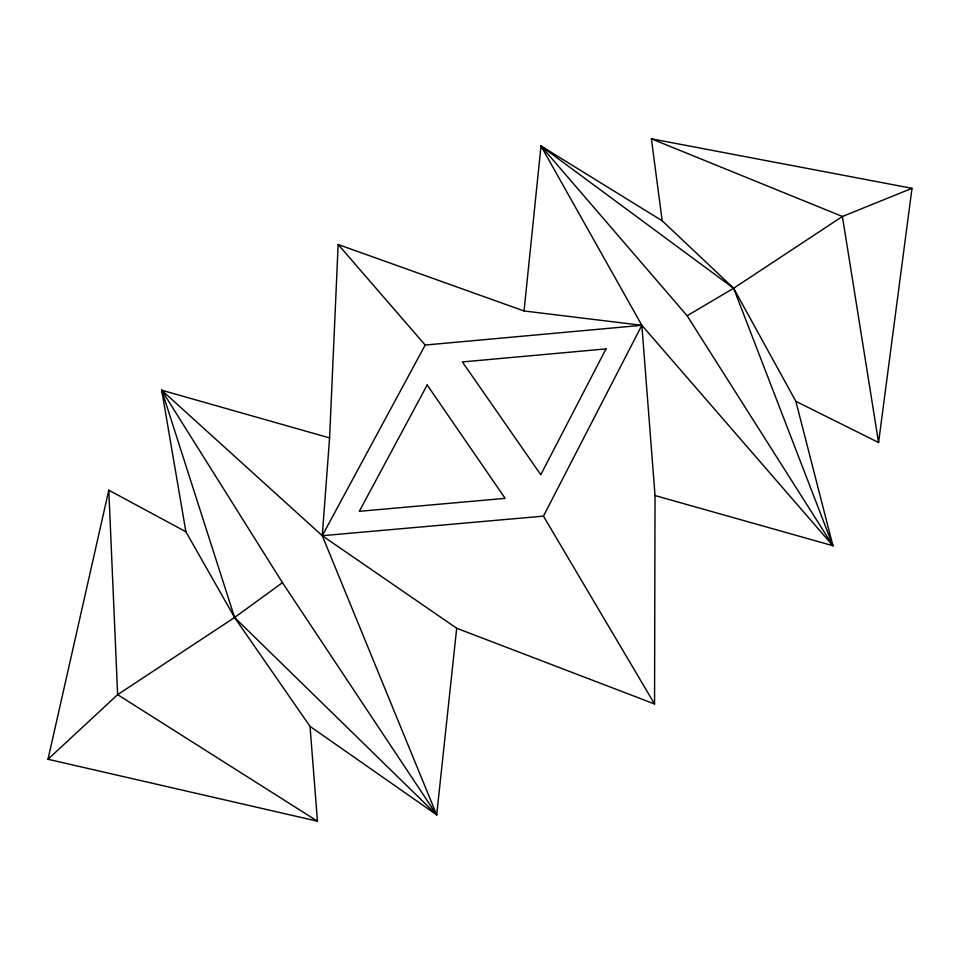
<?xml version="1.0" encoding="UTF-8"?>
<svg xmlns="http://www.w3.org/2000/svg" width="960" height="960" viewBox="0 0 960 960"><rect width="100%" height="100%" fill="white"/><g stroke="black" fill="none" stroke-linecap="round" stroke-linejoin="round"><path stroke-width="1.44" d="M456.696 628.26L436.692 814.86L310.02 726.384L234.588 617.496L185.892 531.756L161.7 390.204L322.26 535.704L456.696 628.26L654.552 703.98L655.032 495.552L641.844 325.308L541.008 146.004L524.04 310.968L641.844 325.308L832.92 545.724L655.032 495.552M329.592 437.928L161.7 390.204L234.588 617.496L436.692 814.86L322.26 535.704L329.592 437.928L338.148 244.5L524.04 310.968M795.864 401.328L878.58 442.512L912 188.316L651.384 138.804L662.184 220.776L733.632 288.252L795.864 401.328L832.92 545.724L687.132 315.756L541.008 146.004L662.184 220.776M310.02 726.384L317.46 821.196L48 759.276L108.792 490.188L185.892 531.756M425.172 345.048L322.26 535.704L543.444 516.132L641.844 325.308L425.172 345.048L338.148 244.5M48 759.276L117.636 694.656L234.588 617.496L282.456 582.672L161.7 390.204M687.132 315.756L733.632 288.252L842.412 216.48L912 188.316M651.384 138.804L842.412 216.48L878.58 442.512M317.46 821.196L117.636 694.656L108.792 490.188M541.008 146.004L733.632 288.252L832.92 545.724M282.456 582.672L436.692 814.86M543.444 516.132L654.552 703.98M606 348.9L540.78 474.72L462.384 361.944L606 348.9M427.176 384.96L359.328 511.308L505.14 498.36L427.176 384.96"/></g></svg>
